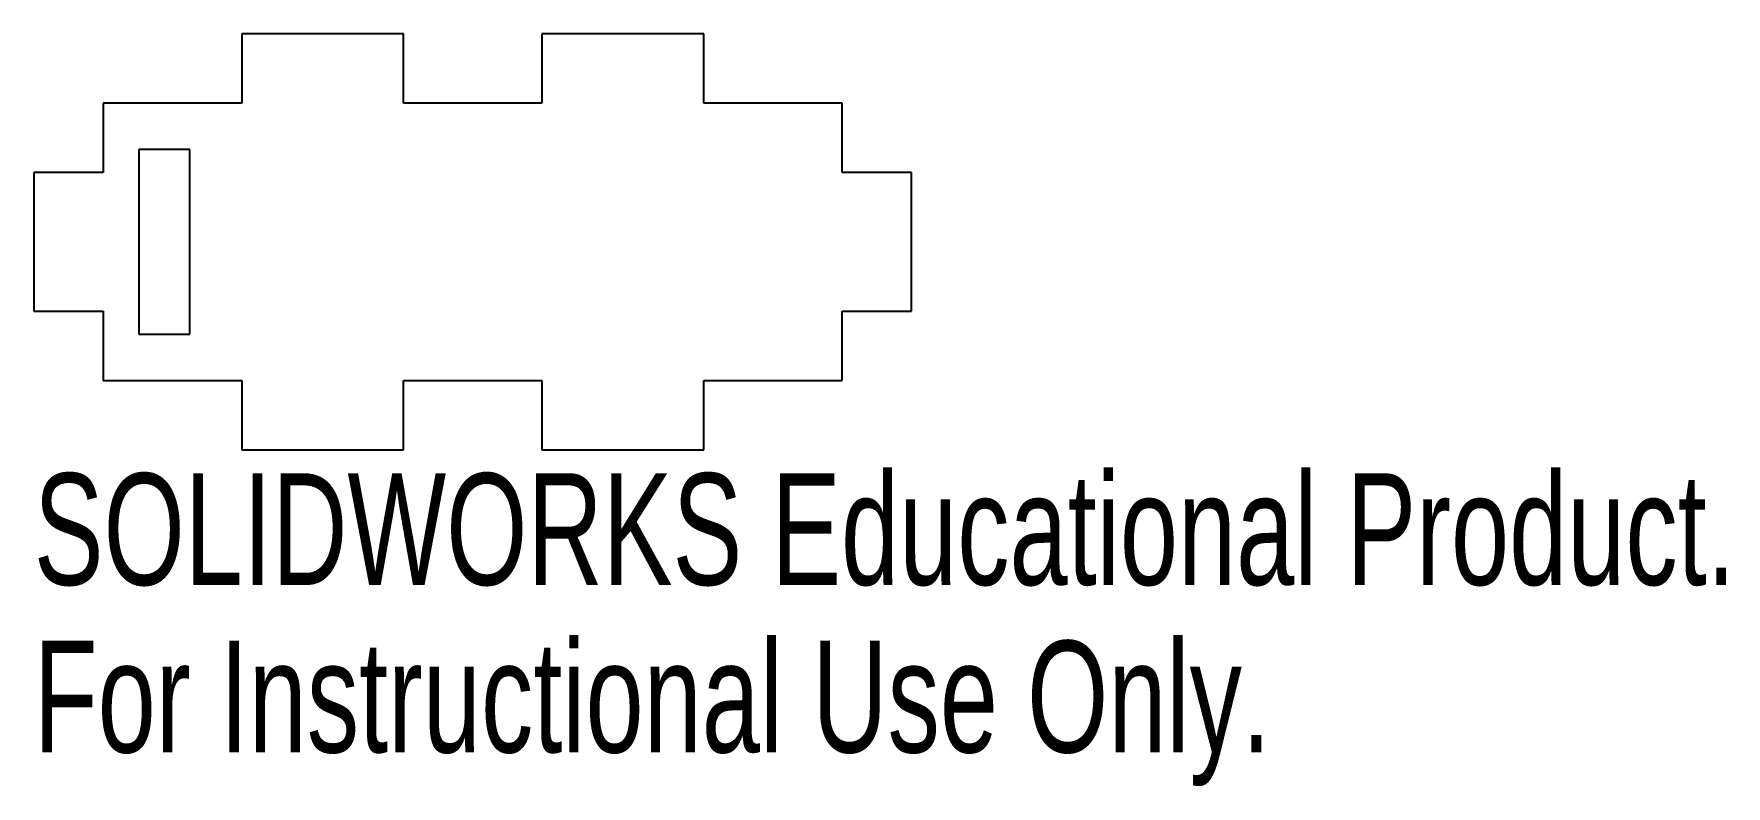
# Model space of a CAD drawing. Header units: millimetres. Extents: x -19 to 54.3, y -23.6 to 9.
import ezdxf

# ---------------------------------------------------------------- set-up
doc = ezdxf.new("R2010")
doc.units = ezdxf.units.MM
doc.styles.add('SLDTEXTSTYLE0', font='TXT', dxfattribs={"width": 0.7})

msp = doc.modelspace()

# ---------------------------------------------------------------- linework, layer by layer
at = {"color": 7, "linetype": 'Continuous', "lineweight": 25}
for p, q in [((-10, 9), (-10, 6)), ((-3, 9), (-10, 9)), ((-3, 6), (-3, 9)), ((3, 9), (3, 6)), ((10, 9), (3, 9)), ((10, 6), (10, 9)), ((-16, 6), (-16, 3)), ((-10, 6), (-16, 6)), ((3, 6), (-3, 6)), ((16, 6), (10, 6)), ((16, 3), (16, 6)), ((-12.25, 4), (-14.45, 4)), ((-14.45, 4), (-14.45, -4)), ((-12.25, -4), (-12.25, 4)), ((-19, 3), (-19, -3)), ((-16, 3), (-19, 3)), ((19, 3), (16, 3)), ((19, -3), (19, 3)), ((-19, -3), (-16, -3)), ((-16, -3), (-16, -6)), ((16, -3), (19, -3)), ((16, -6), (16, -3)), ((-14.45, -4), (-12.25, -4)), ((-16, -6), (-10, -6)), ((-10, -6), (-10, -9)), ((-3, -9), (-3, -6)), ((-3, -6), (3, -6)), ((3, -6), (3, -9)), ((10, -9), (10, -6)), ((10, -6), (16, -6)), ((-10, -9), (-3, -9)), ((3, -9), (10, -9))]:
    msp.add_line(p, q, dxfattribs=at)

# ---------------------------------------------------------------- texts
at = {"color": 7, "linetype": 'Continuous', "char_height": 4.83362, "attachment_point": 1, "style": 'SLDTEXTSTYLE0'}
for s, insert in [('SOLIDWORKS Educational Product.', (-19, -10.02)), ('For Instructional Use Only.', (-19, -17.27))]:
    msp.add_mtext(s, dxfattribs=dict(at, insert=insert))

doc.saveas('drawing.dxf')
